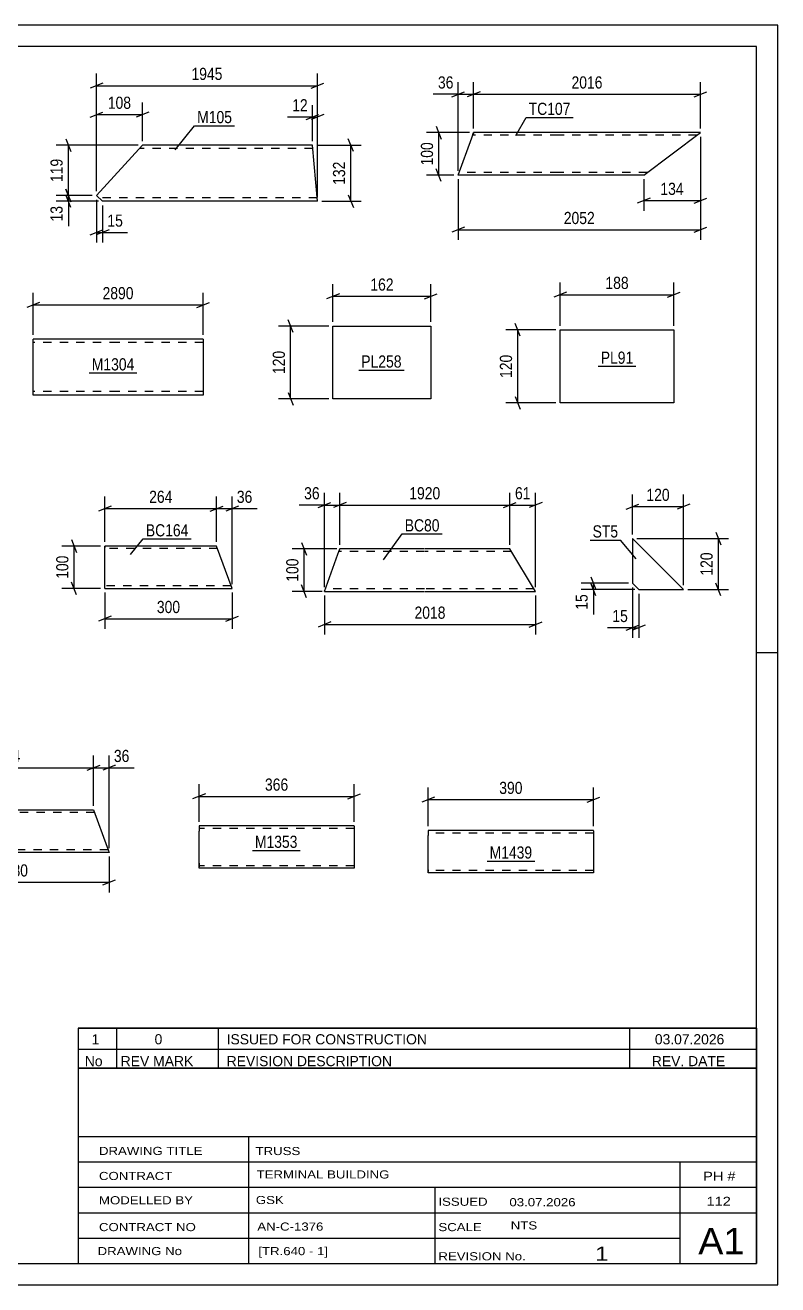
# Model space of a CAD drawing. Header units: millimetres. Extents: x 0 to 420, y 0 to 297.
# Drawn here: x 242.5 to 420, y 0 to 297 of the extents above; entities that cross this region are included whole.
import ezdxf

# ---------------------------------------------------------------- set-up
doc = ezdxf.new("R2010")
doc.units = ezdxf.units.MM
doc.linetypes.add('DXK_LINE_DOT2', pattern=[3.9198, 1.9599, -1.9599])
doc.styles.add('Arial Narrow', font='ARIALN.TTF', dxfattribs={"height": 0.2})

# ---------------------------------------------------------------- blocks, each defined once
blk = doc.blocks.new('Unknown-761549594-17894 - 16866')
at = {"color": 7, "linetype": 'Continuous'}
for p, q in [((255, 51.05), (255, 5)), ((255, 51.05), (415, 51.05)), ((415, 51), (415, 5)), ((255, 35), (415, 35)), ((295.14, 35), (295.14, 5)), ((255, 29), (415, 29)), ((397, 5.05), (397, 29.05)), ((255, 23), (415, 23)), ((339.14, 23), (339.14, 5)), ((255, 17), (415, 17)), ((255, 11), (397, 11)), ((255, 5), (415, 5))]:
    blk.add_line(p, q, dxfattribs=at)
at = {"color": 7, "style": 'Arial Narrow'}
for s, height, width, p in [('DRAWING TITLE', 1.9089, 1.425378, (259.88, 30.61)), ('TRUSS', 1.909, 1.425378, (296.81, 30.59)), ('TERMINAL BUILDING', 1.9089, 1.425378, (297.06, 25.07)), ('CONTRACT', 1.909, 1.425378, (259.88, 24.71)), ('MODELLED BY', 1.9089, 1.425378, (259.88, 18.98)), ('GSK', 1.909, 1.425378, (296.88, 19.04)), ('ISSUED', 1.909, 1.425378, (339.94, 18.64)), ('03.07.2026', 1.909, 1.425378, (356.69, 18.52)), ('CONTRACT NO', 1.9089, 1.425378, (259.88, 12.66)), ('AN-C-1376', 1.909, 1.425378, (297.23, 12.78)), ('SCALE', 1.909, 1.425378, (339.94, 12.65)), ('A1', 6.204, 1.25, (401.24, 7.2)), ('DRAWING No', 1.909, 1.425378, (259.56, 7)), ('[TR.640 - 1]', 1.9089, 1.425378, (297.46, 6.99)), ('1', 3.34, 1.5, (376.91, 5.68)), ('REVISION No.', 1.9089, 1.425378, (339.94, 5.77))]:
    blk.add_text(s, height=height, dxfattribs=dict(at, width=width)).set_placement(p)
at = {"color": 7, "linetype": 'Continuous', "style": 'Arial Narrow'}
for s, height, width, p in [('PH #', 2.1, 1.42538, (402.4, 24.55)), ('112', 2.1, 1.42538, (403.19, 18.65)), ('NTS', 1.909, 1.425378, (357, 13.05))]:
    blk.add_text(s, height=height, dxfattribs=dict(at, width=width)).set_placement(p)
blk = doc.blocks.new('Unknown-761549594-1133 - 16866')
at = {"color": 5, "linetype": 'Continuous'}
for p, q in [((420, 297), (0, 297)), ((420, 0), (420, 297)), ((415, 292), (5, 292)), ((415, 5), (415, 292)), ((420, 149), (415, 149)), ((5, 5), (415, 5)), ((0, 0), (420, 0))]:
    blk.add_line(p, q, dxfattribs=at)
blk = doc.blocks.new('Unknown-761549594-17895 - 16866')
at = {"color": 7, "linetype": 'Continuous'}
for p, q in [((255, 60.55), (415, 60.55)), ((415, 60.55), (255, 60.55)), ((255, 60.55), (255, 55.55)), ((264, 60.55), (264, 55.55)), ((288, 60.55), (288, 55.55)), ((385, 60.55), (385, 55.55)), ((415, 60.55), (415, 55.55)), ((255, 55.55), (415, 55.55)), ((255, 55.55), (255, 51.05)), ((255, 55.55), (415, 55.55)), ((264, 55.55), (264, 51.05)), ((288, 55.55), (288, 51.05)), ((385, 55.55), (385, 51.05)), ((415, 55.55), (415, 51.05)), ((415, 51.05), (255, 51.05))]:
    blk.add_line(p, q, dxfattribs=at)
at = {"color": 7, "linetype": 'Continuous', "style": 'Arial Narrow'}
for s, height, width, p in [('1', 2.39, 1.196471, (258.16, 56.7)), ('0', 2.39, 1.196471, (273, 56.7)), ('ISSUED FOR CONSTRUCTION', 2.3861, 1.196471, (290, 56.7)), ('03.07.2026', 2.386, 1.196471, (391, 56.7)), ('No', 2.386, 1.2, (256.54, 51.55)), ('REV MARK', 2.386, 1.2, (265, 51.55)), ('REVISION DESCRIPTION', 2.3861, 1.2, (290, 51.55)), ('REV. DATE', 2.386, 1.2, (390.28, 51.55))]:
    blk.add_text(s, height=height, dxfattribs=dict(at, width=width)).set_placement(p)
blk = doc.blocks.new('Part-761549594-15569 - 15568')
at = {"color": 2, "linetype": 'Continuous'}
for p, q in [((218.53, 110.77), (218.53, 111.97)), ((218.53, 111.97), (238.53, 111.97)), ((218.53, 101.97), (218.53, 110.77)), ((238.63, 111.97), (258.63, 111.97)), ((258.63, 111.97), (261.83, 103.17)), ((238.53, 101.97), (218.53, 101.97)), ((262.27, 101.97), (238.63, 101.97)), ((261.83, 103.17), (262.27, 101.97))]:
    blk.add_line(p, q, dxfattribs=at)
at = {"color": 7, "linetype": 'DXK_LINE_DOT2'}
for p, q in [((218.53, 111.97), (218.53, 111.88)), ((218.53, 111.88), (218.53, 111.62)), ((238.53, 111.37), (218.53, 111.37)), ((258.85, 111.37), (238.63, 111.37)), ((218.53, 102.71), (218.53, 102.61)), ((218.53, 102.61), (218.53, 102.71)), ((218.53, 102.61), (218.53, 102.57)), ((218.53, 102.57), (218.53, 102.61)), ((238.53, 102.57), (218.53, 102.57)), ((262.05, 102.57), (238.63, 102.57))]:
    blk.add_line(p, q, dxfattribs=at)
blk = doc.blocks.new('Part-761549594-7292 - 7291')
at = {"color": 2, "linetype": 'Continuous'}
for p, q in [((259.29, 256.83), (270.13, 268.69)), ((290.13, 268.69), (270.13, 268.69)), ((310.23, 268.69), (290.23, 268.69)), ((311.42, 255.49), (310.23, 268.69)), ((260.75, 255.49), (259.29, 256.83)), ((290.13, 255.49), (260.75, 255.49)), ((311.42, 255.49), (290.23, 255.49))]:
    blk.add_line(p, q, dxfattribs=at)
at = {"color": 7, "linetype": 'DXK_LINE_DOT2'}
for p, q in [((290.13, 267.89), (269.4, 267.89)), ((310.3, 267.89), (290.23, 267.89)), ((290.13, 256.29), (259.87, 256.29)), ((311.35, 256.29), (290.23, 256.29)), ((311.35, 256.29), (311.35, 256.35))]:
    blk.add_line(p, q, dxfattribs=at)
blk = doc.blocks.new('Part-761549594-15542 - 15541')
at = {"color": 2, "linetype": 'Continuous'}
for p, q in [((344.62, 261.66), (347.82, 270.46)), ((347.82, 270.46), (348.26, 271.66)), ((368.26, 271.66), (348.26, 271.66)), ((401.74, 271.66), (368.36, 271.66)), ((388.36, 261.66), (401.74, 271.66)), ((368.26, 261.66), (344.62, 261.66)), ((388.36, 261.66), (368.36, 261.66))]:
    blk.add_line(p, q, dxfattribs=at)
at = {"color": 7, "linetype": 'DXK_LINE_DOT2'}
for p, q in [((368.26, 271.06), (348.04, 271.06)), ((348.23, 271.57), (348.13, 271.31)), ((348.26, 271.66), (348.23, 271.57)), ((400.93, 271.06), (368.36, 271.06)), ((344.62, 261.66), (344.65, 261.75)), ((368.26, 262.26), (344.84, 262.26)), ((389.16, 262.26), (368.36, 262.26))]:
    blk.add_line(p, q, dxfattribs=at)
blk = doc.blocks.new('Part-761549594-7305 - 7304')
at = {"color": 2, "linetype": 'Continuous'}
for p, q in [((264.34, 223), (244.34, 223)), ((244.34, 211.4), (244.34, 223)), ((284.44, 223), (264.44, 223)), ((284.44, 223), (284.44, 222.88)), ((284.44, 222.88), (284.44, 209.8)), ((244.34, 209.8), (244.34, 211.4)), ((264.34, 209.8), (244.34, 209.8)), ((284.44, 209.8), (264.44, 209.8))]:
    blk.add_line(p, q, dxfattribs=at)
at = {"color": 7, "linetype": 'DXK_LINE_DOT2'}
for p, q in [((264.34, 222.2), (244.34, 222.2)), ((284.44, 222.2), (264.44, 222.2)), ((244.34, 209.93), (244.34, 211.4)), ((244.34, 210.6), (244.34, 210.67)), ((264.34, 210.6), (244.34, 210.6)), ((284.44, 210.6), (264.44, 210.6)), ((284.44, 210.6), (284.44, 210.67))]:
    blk.add_line(p, q, dxfattribs=at)
blk = doc.blocks.new('Part-761549594-15561 - 15560')
at = {"color": 2, "linetype": 'Continuous'}
for p, q in [((313.05, 163.51), (316.25, 172.31)), ((316.25, 172.31), (316.69, 173.51)), ((336.69, 173.51), (316.69, 173.51)), ((356.79, 173.51), (336.79, 173.51)), ((362.88, 163.51), (356.79, 173.51)), ((313.05, 163.51), (336.69, 163.51)), ((336.79, 163.51), (362.88, 163.51))]:
    blk.add_line(p, q, dxfattribs=at)
at = {"color": 7, "linetype": 'DXK_LINE_DOT2'}
for p, q in [((336.69, 172.91), (316.47, 172.91)), ((316.65, 173.42), (316.56, 173.16)), ((316.69, 173.51), (316.65, 173.42)), ((357.15, 172.91), (336.79, 172.91)), ((313.05, 163.51), (313.08, 163.6)), ((336.69, 164.11), (313.27, 164.11)), ((362.52, 164.11), (336.79, 164.11))]:
    blk.add_line(p, q, dxfattribs=at)
blk = doc.blocks.new('Part-761549594-15582 - 15581')
at = {"color": 2, "linetype": 'Continuous'}
for p, q in [((261.28, 173), (261.28, 174.2)), ((287.64, 174.2), (261.28, 174.2)), ((261.28, 165.4), (261.28, 173)), ((291.28, 164.2), (287.64, 174.2)), ((261.28, 164.29), (261.28, 165.4)), ((261.28, 164.2), (261.28, 164.29)), ((261.28, 164.2), (291.28, 164.2))]:
    blk.add_line(p, q, dxfattribs=at)
at = {"color": 7, "linetype": 'DXK_LINE_DOT2'}
for p, q in [((261.28, 174.2), (261.28, 174.11)), ((261.28, 174.11), (261.28, 173.85)), ((287.86, 173.6), (261.28, 173.6)), ((261.28, 164.55), (261.28, 165.4)), ((291.06, 164.8), (261.28, 164.8))]:
    blk.add_line(p, q, dxfattribs=at)
blk = doc.blocks.new('Part-761549594-7352 - 7351')
at = {"color": 2, "linetype": 'Continuous'}
for p, q in [((368.66, 207.99), (368.66, 225.14)), ((368.66, 225.14), (395.49, 225.14)), ((395.49, 225.14), (395.49, 207.99)), ((395.49, 207.99), (368.66, 207.99))]:
    blk.add_line(p, q, dxfattribs=at)
blk = doc.blocks.new('Part-761549594-7396 - 7395')
at = {"color": 2, "linetype": 'Continuous'}
for p, q in [((385.75, 175.95), (385.75, 165.45)), ((385.75, 175.95), (397.75, 163.95)), ((385.75, 165.45), (387.25, 163.95)), ((387.25, 163.95), (397.75, 163.95))]:
    blk.add_line(p, q, dxfattribs=at)
blk = doc.blocks.new('Part-761549594-7434 - 7433')
at = {"color": 2, "linetype": 'Continuous'}
for p, q in [((315.08, 208.91), (315.08, 226.05)), ((315.08, 226.05), (338.19, 226.05)), ((338.19, 226.05), (338.19, 208.91)), ((338.19, 208.91), (315.08, 208.91))]:
    blk.add_line(p, q, dxfattribs=at)
blk = doc.blocks.new('Part-761549594-7448 - 7447')
at = {"color": 2, "linetype": 'Continuous'}
for p, q in [((283.48, 108.2), (283.48, 107)), ((320.09, 108.2), (283.48, 108.2)), ((283.48, 99.4), (283.48, 107)), ((320.09, 108.11), (320.09, 108.2)), ((320.09, 108.11), (320.09, 107)), ((320.09, 107), (320.09, 98.2)), ((283.48, 98.29), (283.48, 99.4)), ((283.48, 98.2), (283.48, 98.29)), ((320.09, 98.2), (283.48, 98.2))]:
    blk.add_line(p, q, dxfattribs=at)
at = {"color": 7, "linetype": 'DXK_LINE_DOT2'}
for p, q in [((320.09, 107.6), (283.48, 107.6)), ((320.09, 107.85), (320.09, 107)), ((283.48, 99.4), (283.48, 98.55)), ((283.48, 98.8), (283.48, 98.85)), ((320.09, 98.8), (283.48, 98.8)), ((283.48, 98.2), (283.48, 98.2)), ((320.09, 98.85), (320.09, 98.94)), ((320.09, 98.8), (320.09, 98.85)), ((320.09, 98.8), (320.09, 98.85))]:
    blk.add_line(p, q, dxfattribs=at)
blk = doc.blocks.new('Part-761549594-7466 - 7465')
at = {"color": 2, "linetype": 'Continuous'}
for p, q in [((337.54, 107.12), (337.54, 105.92)), ((376.55, 107.12), (337.54, 107.12)), ((376.55, 107.03), (376.55, 107.12)), ((376.55, 107.03), (376.55, 105.92)), ((337.54, 97.86), (337.54, 105.92)), ((376.55, 105.92), (376.55, 97.12)), ((337.54, 97.21), (337.54, 97.86)), ((337.54, 97.12), (337.54, 97.21)), ((376.55, 97.12), (337.54, 97.12))]:
    blk.add_line(p, q, dxfattribs=at)
at = {"color": 7, "linetype": 'DXK_LINE_DOT2'}
for p, q in [((376.55, 106.52), (337.54, 106.52)), ((376.55, 106.77), (376.55, 105.92)), ((337.54, 97.86), (337.54, 97.47)), ((337.54, 97.72), (337.54, 97.76)), ((376.55, 97.72), (337.54, 97.72)), ((337.54, 97.12), (337.54, 97.12)), ((376.55, 97.76), (376.55, 97.86)), ((376.55, 97.72), (376.55, 97.76)), ((376.55, 97.72), (376.55, 97.76))]:
    blk.add_line(p, q, dxfattribs=at)
blk = doc.blocks.new('StraightDimension-761549594-16467 - 15568')
at = {"color": 7, "linetype": 'Continuous'}
for p, q in [((258.63, 112.97), (258.63, 124.77)), ((262.27, 102.97), (262.27, 124.77)), ((257.13, 121.32), (260.13, 122.52)), ((258.63, 121.92), (262.27, 121.92)), ((263.77, 122.52), (260.77, 121.32))]:
    blk.add_line(p, q, dxfattribs=at)
at = {"color": 0}
blk.add_wipeout([(267.65, 122.67), (267.65, 126.87), (262.8, 126.87), (262.8, 122.67)], dxfattribs=at)
at = {"color": 7, "linetype": 'Continuous'}
blk.add_line((262.27, 121.92), (268.18, 121.92), dxfattribs=at)
blk.add_line((262.27, 121.92), (268.18, 121.92), dxfattribs=at)
at = {"color": 3, "style": 'Arial Narrow'}
blk.add_text('36', height=2.863, dxfattribs=at).set_placement((263.4, 123.27))
blk = doc.blocks.new('StraightDimension-761549594-16492 - 15568')
at = {"color": 7, "linetype": 'Continuous'}
for p, q in [((218.53, 100.97), (218.53, 92.52)), ((262.27, 100.97), (262.27, 92.52)), ((220.03, 95.52), (217.03, 94.32)), ((260.77, 94.32), (263.77, 95.52)), ((218.53, 94.92), (262.27, 94.92))]:
    blk.add_line(p, q, dxfattribs=at)
at = {"color": 0}
blk.add_wipeout([(243.74, 95.67), (243.74, 99.87), (237.06, 99.87), (237.06, 95.67)], dxfattribs=at)
at = {"color": 3, "style": 'Arial Narrow'}
blk.add_text('580', height=2.863, dxfattribs=at).set_placement((237.66, 96.27))
blk = doc.blocks.new('StraightDimension-761549594-16468 - 15568')
at = {"color": 7, "linetype": 'Continuous'}
for p, q in [((218.53, 112.97), (218.53, 124.77)), ((258.63, 112.97), (258.63, 124.77)), ((220.03, 122.52), (217.03, 121.32)), ((218.53, 121.92), (258.63, 121.92)), ((257.13, 121.32), (260.13, 122.52))]:
    blk.add_line(p, q, dxfattribs=at)
at = {"color": 0}
blk.add_wipeout([(241.92, 122.67), (241.92, 126.87), (235.24, 126.87), (235.24, 122.67)], dxfattribs=at)
at = {"color": 3, "style": 'Arial Narrow'}
blk.add_text('544', height=2.863, dxfattribs=at).set_placement((235.84, 123.27))
blk = doc.blocks.new('StraightDimension-761549594-7633 - 7291')
at = {"color": 7, "linetype": 'Continuous'}
for p, q in [((259.29, 257.83), (259.29, 285.59)), ((311.42, 256.49), (311.42, 285.59)), ((260.79, 283.34), (257.79, 282.14)), ((259.29, 282.74), (311.42, 282.74)), ((309.92, 282.14), (312.92, 283.34))]:
    blk.add_line(p, q, dxfattribs=at)
at = {"color": 0}
blk.add_wipeout([(289.61, 283.49), (289.61, 287.69), (281.1, 287.69), (281.1, 283.49)], dxfattribs=at)
at = {"color": 3, "style": 'Arial Narrow'}
blk.add_text('1945', height=2.863, dxfattribs=at).set_placement((281.7, 284.09))
blk = doc.blocks.new('StraightDimension-761549594-15225 - 7291')
at = {"color": 7, "linetype": 'Continuous'}
for p, q in [((269.13, 268.69), (249.81, 268.69)), ((252.06, 270.19), (253.26, 267.19)), ((252.66, 256.83), (252.66, 268.69)), ((258.29, 256.83), (249.81, 256.83)), ((253.26, 255.33), (252.06, 258.33))]:
    blk.add_line(p, q, dxfattribs=at)
at = {"color": 0}
blk.add_wipeout([(251.91, 266.1), (247.71, 266.1), (247.71, 259.42), (251.91, 259.42)], dxfattribs=at)
at = {"color": 3, "style": 'Arial Narrow'}
blk.add_text('119', height=2.863, rotation=90.0002, dxfattribs=at).set_placement((251.31, 260.02))
blk = doc.blocks.new('StraightDimension-761549594-7627 - 7291')
at = {"color": 7, "linetype": 'Continuous'}
for p, q in [((311.23, 268.69), (321.69, 268.69)), ((319.89, 267.19), (318.69, 270.19)), ((319.29, 255.49), (319.29, 268.69)), ((312.42, 255.49), (321.69, 255.49)), ((318.69, 256.99), (319.89, 253.99))]:
    blk.add_line(p, q, dxfattribs=at)
at = {"color": 0}
blk.add_wipeout([(318.54, 265.44), (314.34, 265.44), (314.34, 258.75), (318.54, 258.75)], dxfattribs=at)
at = {"color": 3, "style": 'Arial Narrow'}
blk.add_text('132', height=2.863, rotation=90.0002, dxfattribs=at).set_placement((317.94, 259.35))
blk = doc.blocks.new('StraightDimension-761549594-7611 - 7291')
at = {"color": 7, "linetype": 'Continuous'}
for p, q in [((257.79, 275.33), (260.79, 276.53)), ((259.29, 257.83), (259.29, 278.78)), ((271.63, 276.53), (268.63, 275.33)), ((270.13, 269.69), (270.13, 278.78)), ((259.29, 275.93), (270.13, 275.93))]:
    blk.add_line(p, q, dxfattribs=at)
at = {"color": 0}
blk.add_wipeout([(268.05, 276.68), (268.05, 280.88), (261.37, 280.88), (261.37, 276.68)], dxfattribs=at)
at = {"color": 3, "style": 'Arial Narrow'}
blk.add_text('108', height=2.863, dxfattribs=at).set_placement((261.97, 277.28))
blk = doc.blocks.new('StraightDimension-761549594-7615 - 7291')
at = {"color": 7, "linetype": 'Continuous'}
for p, q in [((259.29, 255.83), (259.29, 245.75)), ((260.75, 254.49), (260.75, 245.75)), ((257.79, 247.55), (260.79, 248.75)), ((262.25, 248.75), (259.25, 247.55)), ((259.29, 248.15), (260.75, 248.15))]:
    blk.add_line(p, q, dxfattribs=at)
at = {"color": 0}
blk.add_wipeout([(266.13, 248.9), (266.13, 253.1), (261.27, 253.1), (261.27, 248.9)], dxfattribs=at)
at = {"color": 7, "linetype": 'Continuous'}
blk.add_line((260.75, 248.15), (266.65, 248.15), dxfattribs=at)
blk.add_line((260.75, 248.15), (266.65, 248.15), dxfattribs=at)
at = {"color": 3, "style": 'Arial Narrow'}
blk.add_text('15', height=2.863, dxfattribs=at).set_placement((261.87, 249.5))
blk = doc.blocks.new('StraightDimension-761549594-7607 - 7291')
at = {"color": 7, "linetype": 'Continuous'}
for p, q in [((310.23, 269.69), (310.23, 278.18)), ((311.42, 256.49), (311.42, 278.18)), ((308.73, 274.73), (311.73, 275.93)), ((312.92, 275.93), (309.92, 274.73)), ((310.23, 275.33), (311.42, 275.33))]:
    blk.add_line(p, q, dxfattribs=at)
at = {"color": 0}
blk.add_wipeout([(309.71, 276.08), (309.71, 280.28), (304.85, 280.28), (304.85, 276.08)], dxfattribs=at)
at = {"color": 7, "linetype": 'Continuous'}
blk.add_line((310.23, 275.33), (304.33, 275.33), dxfattribs=at)
blk.add_line((310.23, 275.33), (304.33, 275.33), dxfattribs=at)
at = {"color": 3, "style": 'Arial Narrow'}
blk.add_text('12', height=2.863, dxfattribs=at).set_placement((305.45, 276.68))
blk = doc.blocks.new('StraightDimension-761549594-15226 - 7291')
at = {"color": 7, "linetype": 'Continuous'}
for p, q in [((258.29, 256.83), (249.81, 256.83)), ((259.75, 255.49), (249.81, 255.49)), ((252.06, 258.33), (253.26, 255.33)), ((253.26, 253.99), (252.06, 256.99)), ((252.66, 255.49), (252.66, 256.83))]:
    blk.add_line(p, q, dxfattribs=at)
at = {"color": 0}
blk.add_wipeout([(251.91, 254.97), (247.71, 254.97), (247.71, 250.11), (251.91, 250.11)], dxfattribs=at)
at = {"color": 7, "linetype": 'Continuous'}
blk.add_line((252.66, 255.49), (252.66, 249.59), dxfattribs=at)
blk.add_line((252.66, 255.49), (252.66, 249.59), dxfattribs=at)
at = {"color": 3, "style": 'Arial Narrow'}
blk.add_text('13', height=2.863, rotation=90.0002, dxfattribs=at).set_placement((251.31, 250.71))
blk = doc.blocks.new('StraightDimension-761549594-16382 - 15541')
at = {"color": 7, "linetype": 'Continuous'}
for p, q in [((348.26, 272.66), (348.26, 283.57)), ((401.74, 272.66), (401.74, 283.57)), ((349.76, 281.32), (346.76, 280.12)), ((348.26, 280.72), (401.74, 280.72)), ((400.24, 280.12), (403.24, 281.32))]:
    blk.add_line(p, q, dxfattribs=at)
at = {"color": 0}
blk.add_wipeout([(379.25, 281.47), (379.25, 285.67), (370.74, 285.67), (370.74, 281.47)], dxfattribs=at)
at = {"color": 3, "style": 'Arial Narrow'}
blk.add_text('2016', height=2.863, dxfattribs=at).set_placement((371.34, 282.07))
blk = doc.blocks.new('StraightDimension-761549594-16414 - 15541')
at = {"color": 7, "linetype": 'Continuous'}
for p, q in [((401.74, 270.66), (401.74, 253.23)), ((388.36, 260.66), (388.36, 253.23)), ((389.86, 256.23), (386.86, 255.03)), ((388.36, 255.63), (401.74, 255.63)), ((400.24, 255.03), (403.24, 256.23))]:
    blk.add_line(p, q, dxfattribs=at)
at = {"color": 0}
blk.add_wipeout([(398.39, 256.38), (398.39, 260.58), (391.7, 260.58), (391.7, 256.38)], dxfattribs=at)
at = {"color": 3, "style": 'Arial Narrow'}
blk.add_text('134', height=2.863, dxfattribs=at).set_placement((392.3, 256.98))
blk = doc.blocks.new('StraightDimension-761549594-16383 - 15541')
at = {"color": 7, "linetype": 'Continuous'}
for p, q in [((344.62, 262.66), (344.62, 283.57)), ((348.26, 272.66), (348.26, 283.57)), ((343.12, 280.12), (346.12, 281.32)), ((344.62, 280.72), (348.26, 280.72)), ((349.76, 281.32), (346.76, 280.12))]:
    blk.add_line(p, q, dxfattribs=at)
at = {"color": 0}
blk.add_wipeout([(344.09, 281.47), (344.09, 285.67), (339.24, 285.67), (339.24, 281.47)], dxfattribs=at)
at = {"color": 7, "linetype": 'Continuous'}
blk.add_line((344.62, 280.72), (338.71, 280.72), dxfattribs=at)
blk.add_line((344.62, 280.72), (338.71, 280.72), dxfattribs=at)
at = {"color": 3, "style": 'Arial Narrow'}
blk.add_text('36', height=2.863, dxfattribs=at).set_placement((339.84, 282.07))
blk = doc.blocks.new('StraightDimension-761549594-16451 - 15541')
at = {"color": 7, "linetype": 'Continuous'}
for p, q in [((347.26, 271.66), (337.17, 271.66)), ((339.42, 273.16), (340.62, 270.16)), ((340.02, 261.66), (340.02, 271.66)), ((343.62, 261.66), (337.17, 261.66)), ((340.62, 260.16), (339.42, 263.16))]:
    blk.add_line(p, q, dxfattribs=at)
at = {"color": 0}
blk.add_wipeout([(339.27, 270), (335.07, 270), (335.07, 263.32), (339.27, 263.32)], dxfattribs=at)
at = {"color": 3, "style": 'Arial Narrow'}
blk.add_text('100', height=2.863, rotation=90.0002, dxfattribs=at).set_placement((338.67, 263.92))
blk = doc.blocks.new('StraightDimension-761549594-16403 - 15541')
at = {"color": 7, "linetype": 'Continuous'}
for p, q in [((401.74, 270.66), (401.74, 246.36)), ((344.62, 260.66), (344.62, 246.36)), ((346.12, 249.36), (343.12, 248.16)), ((344.62, 248.76), (401.74, 248.76)), ((400.24, 248.16), (403.24, 249.36))]:
    blk.add_line(p, q, dxfattribs=at)
at = {"color": 0}
blk.add_wipeout([(377.43, 249.51), (377.43, 253.71), (368.92, 253.71), (368.92, 249.51)], dxfattribs=at)
at = {"color": 3, "style": 'Arial Narrow'}
blk.add_text('2052', height=2.863, dxfattribs=at).set_placement((369.52, 250.11))
blk = doc.blocks.new('StraightDimension-761549594-7637 - 7304')
at = {"color": 7, "linetype": 'Continuous'}
for p, q in [((244.34, 224), (244.34, 233.89)), ((284.44, 224), (284.44, 233.89)), ((245.84, 231.64), (242.84, 230.44)), ((244.34, 231.04), (284.44, 231.04)), ((282.94, 230.44), (285.94, 231.64))]:
    blk.add_line(p, q, dxfattribs=at)
at = {"color": 0}
blk.add_wipeout([(268.64, 231.79), (268.64, 235.99), (260.13, 235.99), (260.13, 231.79)], dxfattribs=at)
at = {"color": 3, "style": 'Arial Narrow'}
blk.add_text('2890', height=2.863, dxfattribs=at).set_placement((260.73, 232.39))
blk = doc.blocks.new('StraightDimension-761549594-17795 - 15560')
at = {"color": 7, "linetype": 'Continuous'}
for p, q in [((311.55, 183.26), (314.55, 184.46)), ((313.05, 164.51), (313.05, 186.71)), ((318.19, 184.46), (315.19, 183.26)), ((316.69, 174.51), (316.69, 186.71)), ((313.05, 183.86), (316.69, 183.86))]:
    blk.add_line(p, q, dxfattribs=at)
at = {"color": 0}
blk.add_wipeout([(312.52, 184.61), (312.52, 188.81), (307.67, 188.81), (307.67, 184.61)], dxfattribs=at)
at = {"color": 7, "linetype": 'Continuous'}
blk.add_line((313.05, 183.86), (307.14, 183.86), dxfattribs=at)
blk.add_line((313.05, 183.86), (307.14, 183.86), dxfattribs=at)
at = {"color": 3, "style": 'Arial Narrow'}
blk.add_text('36', height=2.863, dxfattribs=at).set_placement((308.27, 185.21))
blk = doc.blocks.new('StraightDimension-761549594-17794 - 15560')
at = {"color": 7, "linetype": 'Continuous'}
for p, q in [((318.19, 184.46), (315.19, 183.26)), ((316.69, 174.51), (316.69, 186.71)), ((355.29, 183.26), (358.29, 184.46)), ((356.79, 174.51), (356.79, 186.71)), ((316.69, 183.86), (356.79, 183.86))]:
    blk.add_line(p, q, dxfattribs=at)
at = {"color": 0}
blk.add_wipeout([(340.99, 184.61), (340.99, 188.81), (332.48, 188.81), (332.48, 184.61)], dxfattribs=at)
at = {"color": 3, "style": 'Arial Narrow'}
blk.add_text('1920', height=2.863, dxfattribs=at).set_placement((333.08, 185.21))
blk = doc.blocks.new('StraightDimension-761549594-17793 - 15560')
at = {"color": 7, "linetype": 'Continuous'}
for p, q in [((355.29, 183.26), (358.29, 184.46)), ((356.79, 174.51), (356.79, 186.71)), ((364.38, 184.46), (361.38, 183.26)), ((362.88, 164.51), (362.88, 186.71)), ((356.79, 183.86), (362.88, 183.86))]:
    blk.add_line(p, q, dxfattribs=at)
at = {"color": 0}
blk.add_wipeout([(362.26, 184.61), (362.26, 188.81), (357.41, 188.81), (357.41, 184.61)], dxfattribs=at)
at = {"color": 3, "style": 'Arial Narrow'}
blk.add_text('61', height=2.863, dxfattribs=at).set_placement((358.01, 185.21))
blk = doc.blocks.new('StraightDimension-761549594-16598 - 15560')
at = {"color": 7, "linetype": 'Continuous'}
for p, q in [((313.05, 162.51), (313.05, 153.3)), ((362.88, 162.51), (362.88, 153.3)), ((314.55, 156.3), (311.55, 155.1)), ((313.05, 155.7), (362.88, 155.7)), ((361.38, 155.1), (364.38, 156.3))]:
    blk.add_line(p, q, dxfattribs=at)
at = {"color": 0}
blk.add_wipeout([(342.22, 156.45), (342.22, 160.65), (333.71, 160.65), (333.71, 156.45)], dxfattribs=at)
at = {"color": 3, "style": 'Arial Narrow'}
blk.add_text('2018', height=2.863, dxfattribs=at).set_placement((334.31, 157.05))
blk = doc.blocks.new('StraightDimension-761549594-17782 - 15560')
at = {"color": 7, "linetype": 'Continuous'}
for p, q in [((315.96, 173.51), (305.42, 173.51)), ((307.67, 175.01), (308.87, 172.01)), ((308.27, 163.51), (308.27, 173.51)), ((312.56, 163.51), (305.42, 163.51)), ((308.87, 162.01), (307.67, 165.01))]:
    blk.add_line(p, q, dxfattribs=at)
at = {"color": 0}
blk.add_wipeout([(307.52, 171.85), (303.32, 171.85), (303.32, 165.17), (307.52, 165.17)], dxfattribs=at)
at = {"color": 3, "style": 'Arial Narrow'}
blk.add_text('100', height=2.863, rotation=90.0002, dxfattribs=at).set_placement((306.92, 165.77))
blk = doc.blocks.new('StraightDimension-761549594-16732 - 15581')
at = {"color": 7, "linetype": 'Continuous'}
for p, q in [((261.28, 163.25), (261.28, 154.64)), ((291.28, 163.2), (291.28, 154.64)), ((262.78, 157.64), (259.78, 156.44)), ((289.78, 156.44), (292.78, 157.64)), ((261.28, 157.04), (291.28, 157.04))]:
    blk.add_line(p, q, dxfattribs=at)
at = {"color": 0}
blk.add_wipeout([(279.62, 157.79), (279.62, 161.99), (272.94, 161.99), (272.94, 157.79)], dxfattribs=at)
at = {"color": 3, "style": 'Arial Narrow'}
blk.add_text('300', height=2.863, dxfattribs=at).set_placement((273.54, 158.39))
blk = doc.blocks.new('StraightDimension-761549594-16695 - 15581')
at = {"color": 7, "linetype": 'Continuous'}
for p, q in [((287.64, 175.2), (287.64, 185.87)), ((291.28, 165.2), (291.28, 185.87)), ((286.14, 182.42), (289.14, 183.62)), ((287.64, 183.02), (291.28, 183.02)), ((292.78, 183.62), (289.78, 182.42))]:
    blk.add_line(p, q, dxfattribs=at)
at = {"color": 0}
blk.add_wipeout([(296.66, 183.77), (296.66, 187.97), (291.8, 187.97), (291.8, 183.77)], dxfattribs=at)
at = {"color": 7, "linetype": 'Continuous'}
blk.add_line((291.28, 183.02), (297.18, 183.02), dxfattribs=at)
blk.add_line((291.28, 183.02), (297.18, 183.02), dxfattribs=at)
at = {"color": 3, "style": 'Arial Narrow'}
blk.add_text('36', height=2.863, dxfattribs=at).set_placement((292.4, 184.37))
blk = doc.blocks.new('StraightDimension-761549594-16696 - 15581')
at = {"color": 7, "linetype": 'Continuous'}
for p, q in [((261.28, 175.2), (261.28, 185.87)), ((287.64, 175.2), (287.64, 185.87)), ((262.78, 183.62), (259.78, 182.42)), ((261.28, 183.02), (287.64, 183.02)), ((286.14, 182.42), (289.14, 183.62))]:
    blk.add_line(p, q, dxfattribs=at)
at = {"color": 0}
blk.add_wipeout([(277.8, 183.77), (277.8, 187.97), (271.12, 187.97), (271.12, 183.77)], dxfattribs=at)
at = {"color": 3, "style": 'Arial Narrow'}
blk.add_text('264', height=2.863, dxfattribs=at).set_placement((271.72, 184.37))
blk = doc.blocks.new('StraightDimension-761549594-16749 - 15581')
at = {"color": 7, "linetype": 'Continuous'}
for p, q in [((253.41, 175.7), (254.61, 172.7)), ((260.28, 174.2), (251.16, 174.2)), ((254.01, 164.2), (254.01, 174.2)), ((260.28, 164.2), (251.16, 164.2)), ((254.61, 162.7), (253.41, 165.7))]:
    blk.add_line(p, q, dxfattribs=at)
at = {"color": 0}
blk.add_wipeout([(253.26, 172.54), (249.06, 172.54), (249.06, 165.86), (253.26, 165.86)], dxfattribs=at)
at = {"color": 3, "style": 'Arial Narrow'}
blk.add_text('100', height=2.863, rotation=90.0002, dxfattribs=at).set_placement((252.66, 166.46))
blk = doc.blocks.new('StraightDimension-761549594-7705 - 7351')
at = {"color": 7, "linetype": 'Continuous'}
for p, q in [((359.26, 223.64), (358.06, 226.64)), ((367.66, 225.14), (355.81, 225.14)), ((358.66, 207.99), (358.66, 225.14)), ((367.66, 207.99), (355.81, 207.99)), ((358.06, 209.49), (359.26, 206.49))]:
    blk.add_line(p, q, dxfattribs=at)
at = {"color": 0}
blk.add_wipeout([(357.91, 219.91), (353.71, 219.91), (353.71, 213.22), (357.91, 213.22)], dxfattribs=at)
at = {"color": 3, "style": 'Arial Narrow'}
blk.add_text('120', height=2.863, rotation=90.0002, dxfattribs=at).set_placement((357.31, 213.82))
blk = doc.blocks.new('StraightDimension-761549594-15515 - 7351')
at = {"color": 7, "linetype": 'Continuous'}
for p, q in [((368.66, 226.14), (368.66, 236.31)), ((395.49, 226.14), (395.49, 236.31)), ((370.16, 234.06), (367.16, 232.86)), ((368.66, 233.46), (395.49, 233.46)), ((393.99, 232.86), (396.99, 234.06))]:
    blk.add_line(p, q, dxfattribs=at)
at = {"color": 0}
blk.add_wipeout([(385.42, 234.21), (385.42, 238.41), (378.74, 238.41), (378.74, 234.21)], dxfattribs=at)
at = {"color": 3, "style": 'Arial Narrow'}
blk.add_text('188', height=2.863, dxfattribs=at).set_placement((379.34, 234.81))
blk = doc.blocks.new('StraightDimension-761549594-7801 - 7395')
at = {"color": 7, "linetype": 'Continuous'}
for p, q in [((375.9, 166.95), (377.1, 163.95)), ((384.75, 165.45), (373.65, 165.45)), ((386.25, 163.95), (373.65, 163.95)), ((377.1, 162.45), (375.9, 165.45)), ((376.5, 163.95), (376.5, 165.45))]:
    blk.add_line(p, q, dxfattribs=at)
at = {"color": 0}
blk.add_wipeout([(375.75, 163.42), (371.55, 163.42), (371.55, 158.57), (375.75, 158.57)], dxfattribs=at)
at = {"color": 7, "linetype": 'Continuous'}
blk.add_line((376.5, 163.95), (376.5, 158.04), dxfattribs=at)
blk.add_line((376.5, 163.95), (376.5, 158.04), dxfattribs=at)
at = {"color": 3, "style": 'Arial Narrow'}
blk.add_text('15', height=2.863, rotation=90.0002, dxfattribs=at).set_placement((375.15, 159.17))
blk = doc.blocks.new('StraightDimension-761549594-7793 - 7395')
at = {"color": 7, "linetype": 'Continuous'}
for p, q in [((385.75, 164.45), (385.75, 152.52)), ((387.25, 162.95), (387.25, 152.52)), ((384.25, 154.32), (387.25, 155.52)), ((388.75, 155.52), (385.75, 154.32)), ((385.75, 154.92), (387.25, 154.92))]:
    blk.add_line(p, q, dxfattribs=at)
at = {"color": 0}
blk.add_wipeout([(385.22, 155.67), (385.22, 159.87), (380.37, 159.87), (380.37, 155.67)], dxfattribs=at)
at = {"color": 7, "linetype": 'Continuous'}
blk.add_line((385.75, 154.92), (379.84, 154.92), dxfattribs=at)
blk.add_line((385.75, 154.92), (379.84, 154.92), dxfattribs=at)
at = {"color": 3, "style": 'Arial Narrow'}
blk.add_text('15', height=2.863, dxfattribs=at).set_placement((380.97, 156.27))
blk = doc.blocks.new('StraightDimension-761549594-7805 - 7395')
at = {"color": 7, "linetype": 'Continuous'}
for p, q in [((386.75, 175.95), (408.37, 175.95)), ((405.37, 177.45), (406.57, 174.45)), ((405.97, 163.95), (405.97, 175.95)), ((398.75, 163.95), (408.37, 163.95)), ((406.57, 162.45), (405.37, 165.45))]:
    blk.add_line(p, q, dxfattribs=at)
at = {"color": 0}
blk.add_wipeout([(405.22, 173.29), (401.02, 173.29), (401.02, 166.61), (405.22, 166.61)], dxfattribs=at)
at = {"color": 3, "style": 'Arial Narrow'}
blk.add_text('120', height=2.863, rotation=90.0002, dxfattribs=at).set_placement((404.62, 167.21))
blk = doc.blocks.new('StraightDimension-761549594-7797 - 7395')
at = {"color": 7, "linetype": 'Continuous'}
for p, q in [((385.75, 176.95), (385.75, 186.33)), ((397.75, 164.95), (397.75, 186.33)), ((384.25, 182.88), (387.25, 184.08)), ((385.75, 183.48), (397.75, 183.48)), ((399.25, 184.08), (396.25, 182.88))]:
    blk.add_line(p, q, dxfattribs=at)
at = {"color": 0}
blk.add_wipeout([(395.09, 184.23), (395.09, 188.43), (388.41, 188.43), (388.41, 184.23)], dxfattribs=at)
at = {"color": 3, "style": 'Arial Narrow'}
blk.add_text('120', height=2.863, dxfattribs=at).set_placement((389.01, 184.83))
blk = doc.blocks.new('StraightDimension-761549594-7809 - 7433')
at = {"color": 7, "linetype": 'Continuous'}
for p, q in [((314.08, 226.05), (302.23, 226.05)), ((305.68, 224.55), (304.48, 227.55)), ((305.08, 208.91), (305.08, 226.05)), ((314.08, 208.91), (302.23, 208.91)), ((304.48, 210.41), (305.68, 207.41))]:
    blk.add_line(p, q, dxfattribs=at)
at = {"color": 0}
blk.add_wipeout([(304.33, 220.82), (300.13, 220.82), (300.13, 214.14), (304.33, 214.14)], dxfattribs=at)
at = {"color": 3, "style": 'Arial Narrow'}
blk.add_text('120', height=2.863, rotation=90.0002, dxfattribs=at).set_placement((303.73, 214.74))
blk = doc.blocks.new('StraightDimension-761549594-7813 - 7433')
at = {"color": 7, "linetype": 'Continuous'}
for p, q in [((315.08, 227.05), (315.08, 235.92)), ((338.19, 227.05), (338.19, 235.92)), ((316.58, 233.67), (313.58, 232.47)), ((315.08, 233.07), (338.19, 233.07)), ((336.69, 232.47), (339.69, 233.67))]:
    blk.add_line(p, q, dxfattribs=at)
at = {"color": 0}
blk.add_wipeout([(329.98, 233.82), (329.98, 238.02), (323.29, 238.02), (323.29, 233.82)], dxfattribs=at)
at = {"color": 3, "style": 'Arial Narrow'}
blk.add_text('162', height=2.863, dxfattribs=at).set_placement((323.89, 234.42))
blk = doc.blocks.new('StraightDimension-761549594-7817 - 7447')
at = {"color": 7, "linetype": 'Continuous'}
for p, q in [((283.48, 109.2), (283.48, 118.01)), ((320.09, 109.2), (320.09, 118.01)), ((284.98, 115.76), (281.98, 114.56)), ((283.48, 115.16), (320.09, 115.16)), ((318.59, 114.56), (321.59, 115.76))]:
    blk.add_line(p, q, dxfattribs=at)
at = {"color": 0}
blk.add_wipeout([(305.12, 115.91), (305.12, 120.11), (298.44, 120.11), (298.44, 115.91)], dxfattribs=at)
at = {"color": 3, "style": 'Arial Narrow'}
blk.add_text('366', height=2.863, dxfattribs=at).set_placement((299.04, 116.51))
blk = doc.blocks.new('StraightDimension-761549594-7857 - 7465')
at = {"color": 7, "linetype": 'Continuous'}
for p, q in [((337.54, 108.12), (337.54, 117.24)), ((376.55, 108.12), (376.55, 117.24)), ((339.04, 114.99), (336.04, 113.79)), ((337.54, 114.39), (376.55, 114.39)), ((375.05, 113.79), (378.05, 114.99))]:
    blk.add_line(p, q, dxfattribs=at)
at = {"color": 0}
blk.add_wipeout([(360.38, 115.14), (360.38, 119.34), (353.7, 119.34), (353.7, 115.14)], dxfattribs=at)
at = {"color": 3, "style": 'Arial Narrow'}
blk.add_text('390', height=2.863, dxfattribs=at).set_placement((354.3, 115.74))
blk = doc.blocks.new('Mark-761549594-7937 - 7291')
at = {"color": 0}
blk.add_wipeout([(291.27, 273.9), (291.27, 276.9), (283.05, 276.9), (283.05, 273.9)], dxfattribs=at)
blk.add_wipeout([(291.27, 273.9), (291.27, 276.9), (283.05, 276.9), (283.05, 273.9)], dxfattribs=at)
at = {"color": 30, "linetype": 'Continuous'}
for p, q in [((277.86, 267.59), (282.45, 273.3)), ((282.45, 273.3), (291.87, 273.3))]:
    blk.add_line(p, q, dxfattribs=at)
at = {"color": 3, "style": 'Arial Narrow'}
blk.add_text('M105', height=2.863, dxfattribs=at).set_placement((283.05, 273.9))
blk = doc.blocks.new('Mark-761549594-16842 - 15541')
at = {"color": 0}
blk.add_wipeout([(371.1, 275.85), (371.1, 278.85), (361.23, 278.85), (361.23, 275.85)], dxfattribs=at)
blk.add_wipeout([(371.1, 275.85), (371.1, 278.85), (361.23, 278.85), (361.23, 275.85)], dxfattribs=at)
at = {"color": 30, "linetype": 'Continuous'}
for p, q in [((358.22, 270.96), (360.63, 275.25)), ((360.63, 275.25), (371.7, 275.25))]:
    blk.add_line(p, q, dxfattribs=at)
at = {"color": 3, "style": 'Arial Narrow'}
blk.add_text('TC107', height=2.863, dxfattribs=at).set_placement((361.23, 275.85))
blk = doc.blocks.new('Mark-761549594-7940 - 7304')
at = {"color": 0}
blk.add_wipeout([(268.25, 215.6), (268.25, 218.6), (258.19, 218.6), (258.19, 215.6)], dxfattribs=at)
blk.add_wipeout([(268.25, 215.6), (268.25, 218.6), (258.19, 218.6), (258.19, 215.6)], dxfattribs=at)
at = {"color": 30, "linetype": 'Continuous'}
blk.add_line((257.59, 215), (268.85, 215), dxfattribs=at)
at = {"color": 3, "style": 'Arial Narrow'}
blk.add_text('M1304', height=2.863, dxfattribs=at).set_placement((258.19, 215.6))
blk = doc.blocks.new('Mark-761549594-16839 - 15560')
at = {"color": 0}
blk.add_wipeout([(340.22, 177.64), (340.22, 180.64), (332, 180.64), (332, 177.64)], dxfattribs=at)
blk.add_wipeout([(340.22, 177.64), (340.22, 180.64), (332, 180.64), (332, 177.64)], dxfattribs=at)
at = {"color": 30, "linetype": 'Continuous'}
for p, q in [((326.97, 170.93), (331.4, 177.04)), ((331.4, 177.04), (340.82, 177.04))]:
    blk.add_line(p, q, dxfattribs=at)
at = {"color": 3, "style": 'Arial Narrow'}
blk.add_text('BC80', height=2.863, dxfattribs=at).set_placement((332, 177.64))
blk = doc.blocks.new('Mark-761549594-16836 - 15581')
at = {"color": 0}
blk.add_wipeout([(280.99, 176.47), (280.99, 179.47), (270.94, 179.47), (270.94, 176.47)], dxfattribs=at)
blk.add_wipeout([(280.99, 176.47), (280.99, 179.47), (270.94, 179.47), (270.94, 176.47)], dxfattribs=at)
at = {"color": 30, "linetype": 'Continuous'}
for p, q in [((267.31, 172.17), (270.34, 175.87)), ((270.34, 175.87), (281.59, 175.87))]:
    blk.add_line(p, q, dxfattribs=at)
at = {"color": 3, "style": 'Arial Narrow'}
blk.add_text('BC164', height=2.863, dxfattribs=at).set_placement((270.94, 176.47))
blk = doc.blocks.new('Mark-761549594-7956 - 7351')
at = {"color": 0}
blk.add_wipeout([(385.92, 217.17), (385.92, 220.17), (378.24, 220.17), (378.24, 217.17)], dxfattribs=at)
blk.add_wipeout([(385.92, 217.17), (385.92, 220.17), (378.24, 220.17), (378.24, 217.17)], dxfattribs=at)
at = {"color": 30, "linetype": 'Continuous'}
blk.add_line((377.64, 216.57), (386.52, 216.57), dxfattribs=at)
at = {"color": 3, "style": 'Arial Narrow'}
blk.add_text('PL91', height=2.863, dxfattribs=at).set_placement((378.24, 217.17))
blk = doc.blocks.new('Mark-761549594-7970 - 7395')
at = {"color": 0}
blk.add_wipeout([(382.33, 176.21), (382.33, 179.21), (376.31, 179.21), (376.31, 176.21)], dxfattribs=at)
blk.add_wipeout([(382.33, 176.21), (382.33, 179.21), (376.31, 179.21), (376.31, 176.21)], dxfattribs=at)
at = {"color": 30, "linetype": 'Continuous'}
for p in [(375.71, 175.61), (386.59, 171.16)]:
    blk.add_line(p, (382.93, 175.61), dxfattribs=at)
at = {"color": 3, "style": 'Arial Narrow'}
blk.add_text('ST5', height=2.863, dxfattribs=at).set_placement((376.31, 176.21))
blk = doc.blocks.new('Mark-761549594-7973 - 7433')
at = {"color": 0}
blk.add_wipeout([(331.27, 216.27), (331.27, 219.27), (321.76, 219.27), (321.76, 216.27)], dxfattribs=at)
blk.add_wipeout([(331.27, 216.27), (331.27, 219.27), (321.76, 219.27), (321.76, 216.27)], dxfattribs=at)
at = {"color": 30, "linetype": 'Continuous'}
blk.add_line((321.16, 215.67), (331.87, 215.67), dxfattribs=at)
at = {"color": 3, "style": 'Arial Narrow'}
blk.add_text('PL258', height=2.863, dxfattribs=at).set_placement((321.76, 216.27))
blk = doc.blocks.new('Mark-761549594-7976 - 7447')
at = {"color": 0}
blk.add_wipeout([(306.71, 103.03), (306.71, 106.03), (296.66, 106.03), (296.66, 103.03)], dxfattribs=at)
blk.add_wipeout([(306.71, 103.03), (306.71, 106.03), (296.66, 106.03), (296.66, 103.03)], dxfattribs=at)
at = {"color": 30, "linetype": 'Continuous'}
blk.add_line((296.06, 102.43), (307.31, 102.43), dxfattribs=at)
at = {"color": 3, "style": 'Arial Narrow'}
blk.add_text('M1353', height=2.863, dxfattribs=at).set_placement((296.66, 103.03))
blk = doc.blocks.new('Mark-761549594-7984 - 7465')
at = {"color": 0}
blk.add_wipeout([(362.07, 100.5), (362.07, 103.5), (352.02, 103.5), (352.02, 100.5)], dxfattribs=at)
blk.add_wipeout([(362.07, 100.5), (362.07, 103.5), (352.02, 103.5), (352.02, 100.5)], dxfattribs=at)
at = {"color": 30, "linetype": 'Continuous'}
blk.add_line((351.42, 99.9), (362.67, 99.9), dxfattribs=at)
at = {"color": 3, "style": 'Arial Narrow'}
blk.add_text('M1439', height=2.863, dxfattribs=at).set_placement((352.02, 100.5))

msp = doc.modelspace()

# ---------------------------------------------------------------- block references
for name in ['Unknown-761549594-1133 - 16866', 'Part-761549594-15542 - 15541', 'Part-761549594-7292 - 7291', 'Part-761549594-7434 - 7433', 'Part-761549594-7305 - 7304', 'Part-761549594-7352 - 7351', 'Part-761549594-7396 - 7395', 'Part-761549594-15582 - 15581', 'Part-761549594-15561 - 15560', 'Part-761549594-15569 - 15568', 'Part-761549594-7448 - 7447', 'Part-761549594-7466 - 7465', 'Unknown-761549594-17895 - 16866', 'Unknown-761549594-17894 - 16866']:
    msp.add_blockref(name, (0, 0))

# ---------------------------------------------------------------- next in the draw order: block references
for name in ['StraightDimension-761549594-7633 - 7291', 'StraightDimension-761549594-16382 - 15541', 'StraightDimension-761549594-16414 - 15541', 'StraightDimension-761549594-7637 - 7304', 'StraightDimension-761549594-7809 - 7433', 'StraightDimension-761549594-7705 - 7351', 'Mark-761549594-7956 - 7351', 'Mark-761549594-7940 - 7304', 'Mark-761549594-7973 - 7433', 'StraightDimension-761549594-16695 - 15581', 'StraightDimension-761549594-17795 - 15560', 'StraightDimension-761549594-7801 - 7395', 'StraightDimension-761549594-16732 - 15581', 'StraightDimension-761549594-16598 - 15560', 'StraightDimension-761549594-16467 - 15568', 'StraightDimension-761549594-7817 - 7447', 'StraightDimension-761549594-7857 - 7465', 'Mark-761549594-7976 - 7447', 'Mark-761549594-7984 - 7465', 'StraightDimension-761549594-16492 - 15568']:
    msp.add_blockref(name, (0, 0))

# ---------------------------------------------------------------- next in the draw order: block references
for name in ['StraightDimension-761549594-16383 - 15541', 'Mark-761549594-7937 - 7291', 'StraightDimension-761549594-15225 - 7291', 'StraightDimension-761549594-7627 - 7291', 'StraightDimension-761549594-7813 - 7433', 'StraightDimension-761549594-15515 - 7351', 'StraightDimension-761549594-16696 - 15581', 'StraightDimension-761549594-17794 - 15560', 'StraightDimension-761549594-7793 - 7395', 'StraightDimension-761549594-16468 - 15568']:
    msp.add_blockref(name, (0, 0))

# ---------------------------------------------------------------- next in the draw order: block references
for name in ['StraightDimension-761549594-7611 - 7291', 'StraightDimension-761549594-7607 - 7291', 'StraightDimension-761549594-16451 - 15541', 'StraightDimension-761549594-7615 - 7291', 'StraightDimension-761549594-17793 - 15560', 'Mark-761549594-16836 - 15581', 'Mark-761549594-16839 - 15560', 'StraightDimension-761549594-16749 - 15581', 'StraightDimension-761549594-7805 - 7395', 'StraightDimension-761549594-17782 - 15560']:
    msp.add_blockref(name, (0, 0))

# ---------------------------------------------------------------- next in the draw order: block references
for name in ['StraightDimension-761549594-16403 - 15541', 'StraightDimension-761549594-15226 - 7291', 'StraightDimension-761549594-7797 - 7395']:
    msp.add_blockref(name, (0, 0))

# ---------------------------------------------------------------- next in the draw order: block references
for name in ['Mark-761549594-16842 - 15541', 'Mark-761549594-7970 - 7395']:
    msp.add_blockref(name, (0, 0))

doc.saveas('drawing.dxf')
